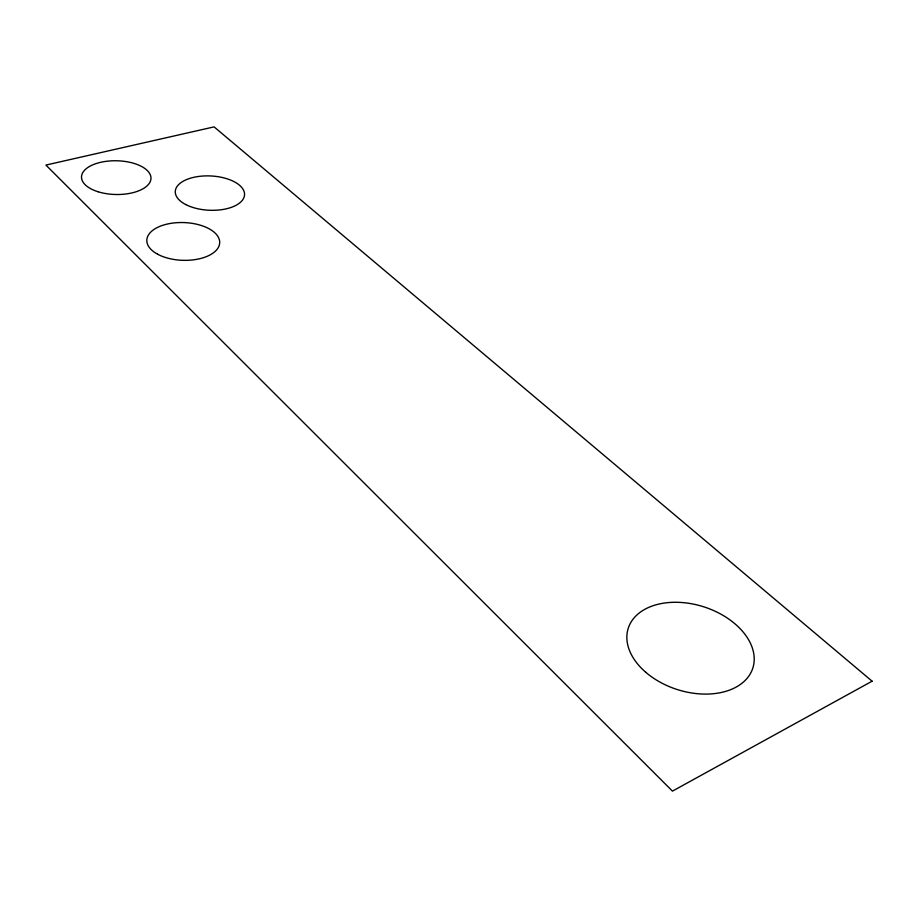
<?xml version="1.0" encoding="UTF-8"?>
<svg xmlns="http://www.w3.org/2000/svg" width="918" height="918" viewBox="0 0 918 918"><rect width="100%" height="100%" fill="white"/><g stroke="black" fill="none" stroke-linecap="round" stroke-linejoin="round"><path stroke-width="1.38" d="M872.1 681.19L672.458 791.121L45.9 165.068L214.101 126.879L872.1 681.19M185.815 204.588A34.677 17.167 2.7 0 0 243.499 198.495A34.677 17.167 2.7 0 0 200.376 176.245A34.677 17.167 2.7 0 0 185.815 204.588M157.598 254.206A36.468 18.888 2 0 0 218.495 247.172A36.468 18.888 2 0 0 173.651 222.971A36.468 18.888 2 0 0 157.598 254.206M98.008 191.736A34.758 16.88 1.1 0 0 150.965 178.654A34.758 16.88 1.1 0 0 99.729 162.543A34.758 16.88 1.1 0 0 98.008 191.736M645.641 672.171A65.407 43.444 17.7 0 0 752.083 670.14A65.407 43.444 17.7 0 0 673.823 602.288A65.407 43.444 17.7 0 0 645.641 672.171"/></g></svg>
